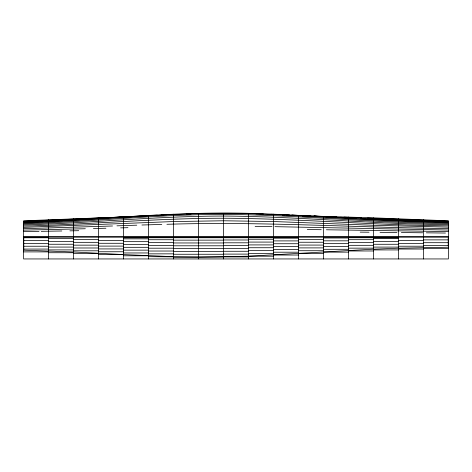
<?xml version="1.0" encoding="UTF-8"?>
<svg xmlns="http://www.w3.org/2000/svg" width="472" height="472" viewBox="0 0 472 472"><rect width="100%" height="100%" fill="white"/><g stroke="black" fill="none" stroke-linecap="round" stroke-linejoin="round"><path stroke-width="0.71" d="M448.4 223.575C373.328 223.103 298.57 214.784 223.504 214.394C156.739 214.371 90.294 221.934 23.6 223.929M148.538 256.68L198.517 257.087L248.496 256.207L373.435 249.175L398.421 248.207L448.4 247.222M147.807 215.592L23.6 222.141M23.6 222.501C98.583 219.887 173.383 211.332 248.496 213.326C315.178 215.179 381.683 221.191 448.4 222.182M23.6 223.097C98.595 220.625 173.371 211.485 248.496 213.663C315.172 215.692 381.665 222.029 448.4 222.749M448.4 225.805C373.37 225.321 298.534 218.542 223.504 218.241C156.781 218.229 90.27 224.389 23.6 226.088M448.4 224.607C373.346 224.188 298.558 216.43 223.504 216.064C156.757 216.04 90.288 223.091 23.6 224.938M132.372 216.53L23.6 221.291M134.579 216.43L140.455 216.152M144.869 215.952L147.807 215.81M150.745 215.456L157.359 215.161M161.035 214.996L166.917 214.73M171.324 214.536L177.207 214.329M23.6 227.351L173.531 221.551L223.504 220.772L273.483 221.527L373.435 225.286L448.4 227.126M23.6 221.74L123.552 216.943L23.6 220.813L23.6 258.945L448.4 258.945L448.4 220.813L373.435 217.84L313.904 216.093L333.014 216.925M125.758 216.89L132.372 216.642M138.255 216.418L140.455 216.335M112.531 225.988L23.6 228.702M116.938 225.834L136.78 225.173M141.924 225.002L161.772 224.43M186.759 214.046L191.166 213.916M127.965 216.884L132.372 216.76M166.917 224.294C260.774 221.368 354.566 227.551 448.4 228.548M85.338 228.743L23.6 230.13M93.421 228.542L105.917 228.23M120.614 227.858L127.965 227.681M61.82 230.985L41.241 231.327M69.903 230.849L78.724 230.696M23.6 231.605L39.034 231.363M209.544 213.58L219.096 213.474M23.6 236.631L448.4 236.631M23.6 237.198L448.4 237.198M23.6 237.77L48.586 237.77M123.552 237.758L298.469 237.758M348.448 237.758L398.421 237.758M323.462 238L348.448 238M273.483 238.077L298.469 238.077M48.586 238.602L73.579 238.602M373.435 238.625L398.421 238.625M123.552 238.838L148.538 238.838M248.496 239.263L273.483 239.263M298.469 239.422L323.462 239.422M73.579 239.505L98.565 239.505M348.448 239.676L373.435 239.676M148.538 239.729L173.531 239.729M423.413 239.87L448.4 239.87M223.504 239.977L248.496 239.977M173.531 240.136L223.504 240.136M98.565 240.454L123.552 240.454M23.6 240.596L48.586 240.596M398.421 240.567L423.413 240.567M323.462 240.826L348.448 240.826M273.483 240.903L298.469 240.903M48.586 241.428L73.579 241.428M373.435 241.452L398.421 241.452M123.552 241.664L148.538 241.664M248.496 242.083L273.483 242.083M298.469 242.248L323.462 242.248M73.579 242.331L98.565 242.331M348.448 242.496L373.435 242.496M148.538 242.555L173.531 242.555M423.413 242.697L448.4 242.697M223.504 242.803L248.496 242.803M173.531 242.962L223.504 242.962M98.565 243.281L123.552 243.281M398.421 243.393L423.413 243.393M23.6 243.416L48.586 243.416M323.462 243.652L348.448 243.652M273.483 243.729L298.469 243.729M48.586 244.254L73.579 244.254M373.435 244.278L398.421 244.278M123.552 244.49L148.538 244.49M248.496 244.909L273.483 244.909M298.469 245.074L323.462 245.074M73.579 245.157L98.565 245.157M348.448 245.322L373.435 245.322M148.538 245.381L173.531 245.381M423.413 245.517L448.4 245.517M223.504 245.629L248.496 245.629M173.531 245.788L223.504 245.788M98.565 246.101L123.552 246.101M23.6 246.242L48.586 246.242M398.421 246.219L423.413 246.219M273.483 246.555L298.469 246.555M323.462 246.478L348.448 246.478M48.586 247.074L73.579 247.074M373.435 247.098L398.421 247.098M123.552 247.316L148.538 247.316M248.496 247.735L273.483 247.735M298.469 247.894L323.462 247.894M73.579 247.983L98.565 247.983M148.538 248.201L173.531 248.201M348.448 248.148L373.435 248.148M423.413 248.343L448.4 248.343M223.504 248.455L248.496 248.455M173.531 248.608L223.504 248.608M98.565 248.927L123.552 248.927M23.6 249.068L48.586 249.068M398.421 249.039L423.413 249.039M323.462 249.299L348.448 249.299M273.483 249.375L298.469 249.375M48.586 249.9L73.579 249.9M373.435 249.924L398.421 249.924M123.552 250.142L148.538 250.142M248.496 250.561L273.483 250.561M298.469 250.72L323.462 250.72M73.579 250.803L98.565 250.803M348.448 250.974L373.435 250.974M148.538 251.027L173.531 251.027M223.504 251.275L248.496 251.275M173.531 251.434L223.504 251.434M98.565 251.753L123.552 251.753M23.6 251.895L48.586 251.895M323.462 252.125L348.448 252.125M273.483 252.201L298.469 252.201M48.586 252.726L73.579 252.726M123.552 252.962L148.538 252.962M248.496 253.381L273.483 253.381M73.579 253.629L98.565 253.629M298.469 253.547L323.462 253.547M148.538 253.853L173.531 253.853M223.504 254.101L248.496 254.101M173.531 254.26L223.504 254.26M98.565 254.579L123.552 254.579L173.531 256.68M273.483 255.027L298.469 255.027M123.552 255.789L148.538 255.789M248.496 256.207L273.483 256.207M223.504 256.927L248.496 256.927M173.531 257.087L223.504 257.087M227.917 213.468L241.145 213.58M380.048 232.324L396.952 232.501M360.207 232.124L369.027 232.212M255.11 226.442L272.014 226.625M401.365 232.548L422.676 232.785M426.352 232.826L445.462 233.044M307.29 229.528L321.255 229.705M448.4 231.563L326.4 229.775M448.4 230.041L274.952 226.666M302.145 215.834L307.29 215.946M255.842 213.845L263.193 214.04M271.276 214.258L278.627 214.53M448.4 221.887L360.207 218.477M23.6 250.172L73.579 251.971L123.552 254.579M302.145 215.722L308.759 215.934M313.904 216.099L336.689 216.89M282.303 214.931L284.504 215.002M291.855 215.25L298.469 215.468M448.4 221.563L368.29 218.512M344.035 217.161L361.676 217.84M448.4 221.197L367.558 218.076M282.303 214.683L289.649 214.984M291.855 215.073L329.338 216.89M302.145 215.621L310.228 215.952M340.365 217.262L341.834 217.327M343.303 217.391L353.593 217.852M356.531 218.288L332.276 217.043M448.211 237.758L448.211 246.024M423.413 219.775L423.413 258.945M398.421 218.772L398.421 258.945M373.435 217.84L373.435 236.053M373.435 236.631L373.435 258.945M348.448 217.008L348.448 235.994M348.448 236.631L348.448 258.945M323.462 216.306L323.462 236.207M323.462 236.631L323.462 258.945M298.469 215.297L298.469 215.604M298.469 215.769L298.469 236.189M298.469 236.631L298.469 258.945M273.483 214.117L273.483 215.326M273.483 215.551L273.483 216.878M273.483 217.149L273.483 221.215M273.483 221.527L273.483 236.177M273.483 236.631L273.483 258.945M248.496 213.663L248.496 216.093M248.496 216.353L248.496 220.636M248.496 220.973L248.496 236.177M248.496 236.631L248.496 258.945M223.504 213.356L223.504 215.81M223.504 216.064L223.504 218.093M223.504 218.241L223.504 220.436M223.504 220.772L223.504 236.183M223.504 236.631L223.504 258.945M198.517 213.651L198.517 216.082M198.517 216.335L198.517 220.642M198.517 220.979L198.517 236.195M198.517 236.631L198.517 258.945M173.531 214.17L173.531 215.356M173.531 215.539L173.531 216.872M173.531 217.132L173.531 221.238M173.531 221.551L173.531 236.212M173.531 236.631L173.531 258.945M148.538 216.843L148.538 222.33M148.538 222.43L148.538 236.236M148.538 236.631L148.538 258.945M123.552 216.913L123.552 221.262M123.552 221.533L123.552 236.024M123.552 236.631L123.552 258.945M98.565 217.84L98.565 224.265M98.565 224.613L98.565 258.945M73.579 218.772L73.579 258.945M48.586 219.775L48.586 221.421M48.586 222.041L48.586 258.945M23.789 237.758L23.789 249.676"/></g></svg>
